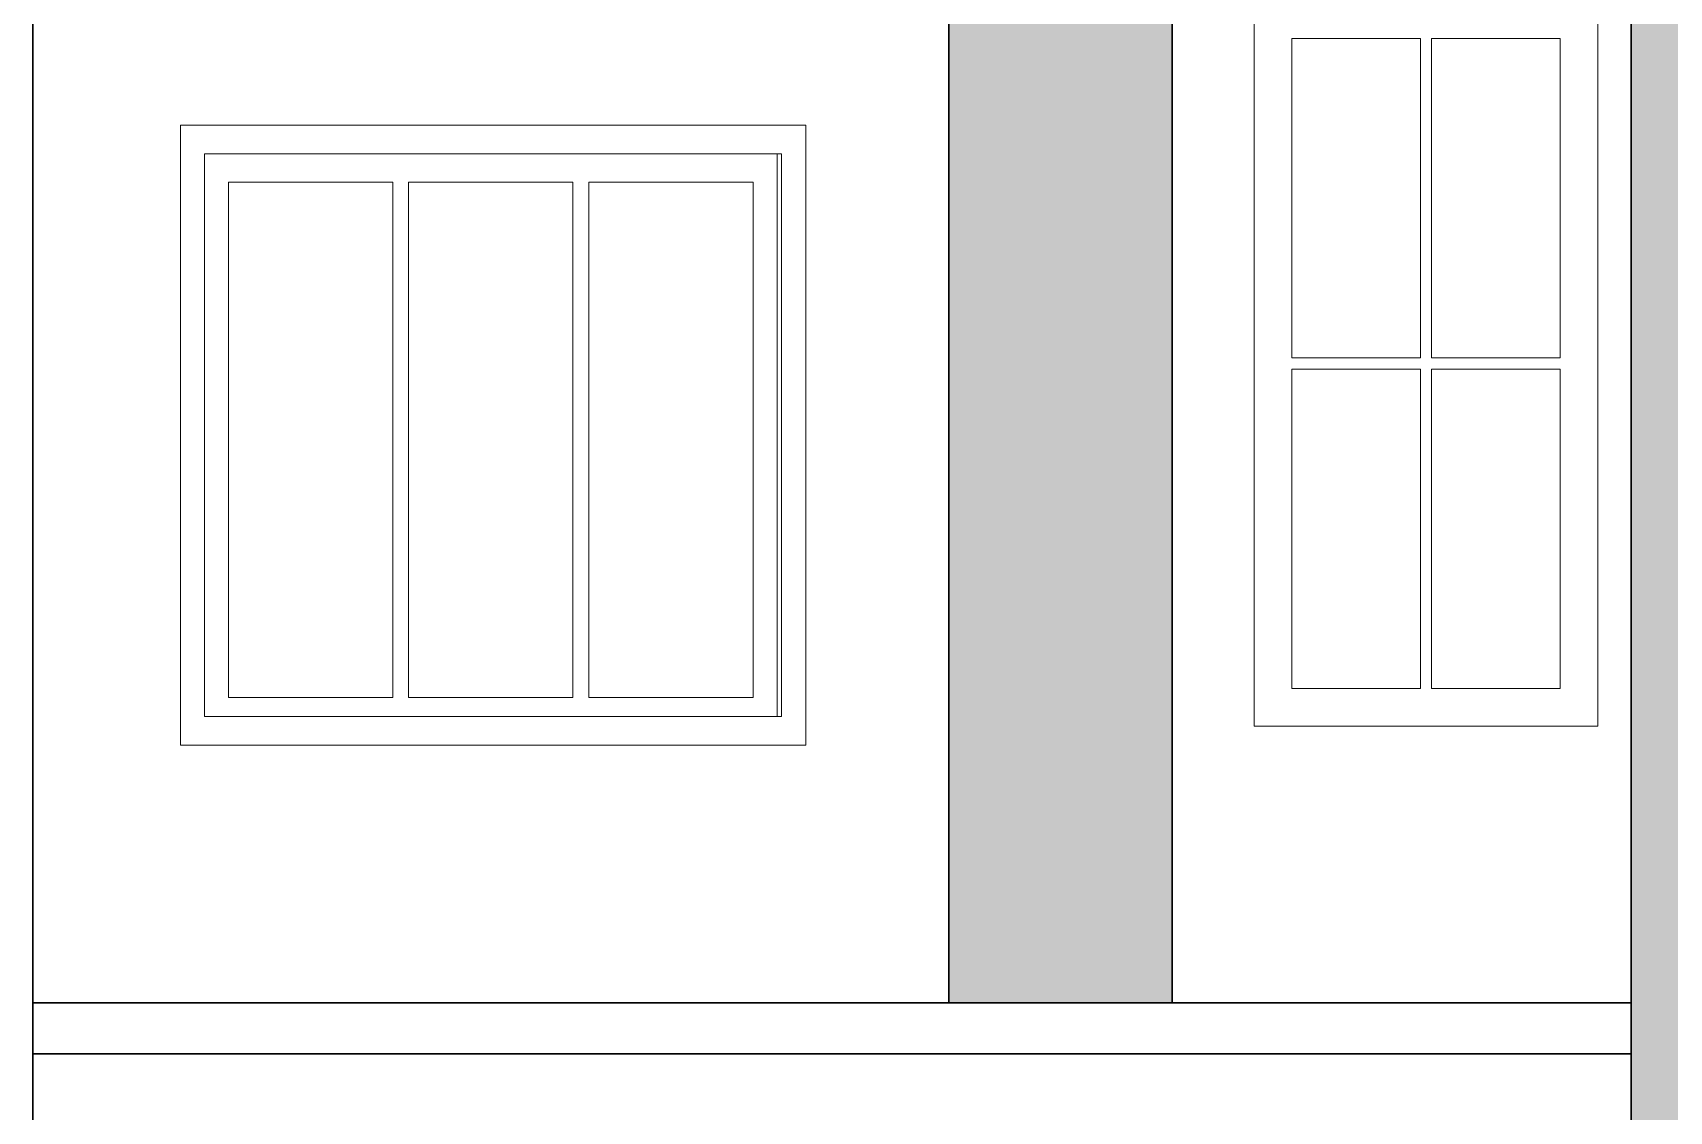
# Model space of a CAD drawing. Header units: inches. Extents: x 153221 to 157601, y -20468 to 0.
# Drawn here: x 153813.1 to 153977.2, y -20282.8 to -20174.7 of the extents above; entities that cross this region are included whole.
import ezdxf

# ---------------------------------------------------------------- set-up
doc = ezdxf.new("R2010")
doc.units = ezdxf.units.IN
doc.header["$MEASUREMENT"] = 0
for name, color, linetype, lineweight in [('DOOR-WIN RA', 3, 'Continuous', 20), ('ELE1 RA', 1, 'Continuous', 30), ('HATCH RA', 8, 'Continuous', 5)]:
    doc.layers.add(name, color=color, linetype=linetype, lineweight=lineweight)
pattern_1 = [(0, (-3762.0682, 67.065), (0, 2), []), (90, (-3762.0682, 67.065), (-2, 2), [2, -2])]

# ---------------------------------------------------------------- blocks, each defined once
blk = doc.blocks.new('SKBVVL')
at = {"layer": 'HATCH RA', "transparency": 33554687}
h = blk.add_hatch(dxfattribs=at)
h.set_pattern_fill('AR-B816', color=256, scale=0.25)
h.set_pattern_definition(pattern_1)
h.paths.add_polyline_path([(154074.17, -15566.66), (154050.76, -15566.66), (154050.76, -15791.26), (154050.76, -15898.26), (154074.17, -15898.26), (154074.17, -15786.26), (154074.17, -15674.26)])
h = blk.add_hatch(dxfattribs=at)
h.set_pattern_fill('AR-B816', color=256, scale=0.25)
h.set_pattern_definition(pattern_1)
h.paths.add_polyline_path([(154134.26, -15566.66), (154122.26, -15566.66), (154122.26, -15674.26), (154122.26, -15786.26), (154122.26, -15898.26), (154122.26, -15903.61), (154122.26, -16016.26), (154134.26, -16016.26)])
h.paths.add_polyline_path([(154139.32, -15566.66), (154134.26, -15566.66), (154134.26, -16016.26), (154138.4, -16016.26), (154139.32, -16016.26)])
at = {"layer": 'DOOR-WIN RA'}
for p, q in [((154082.76, -15585.26), (154082.76, -15869.26)), ((154118.76, -15869.26), (154118.76, -15585.26)), ((154082.76, -15786.26), (154082.76, -15869.26)), ((154118.76, -15869.26), (154118.76, -15786.26)), ((154086.7, -15830.66), (154086.7, -15797.18)), ((154100.17, -15797.18), (154086.7, -15797.18)), ((154100.17, -15830.66), (154100.17, -15797.18)), ((154101.35, -15797.18), (154101.35, -15830.66)), ((154114.82, -15797.18), (154101.35, -15797.18)), ((154114.82, -15797.18), (154114.82, -15830.66)), ((153970.24, -15806.26), (153970.24, -15871.26)), ((154035.76, -15806.26), (153970.24, -15806.26)), ((154035.76, -15871.26), (154035.76, -15806.26)), ((153972.76, -15868.26), (153972.76, -15809.26)), ((153972.76, -15809.26), (154032.76, -15809.26)), ((154032.76, -15809.26), (154032.76, -15868.26)), ((154032.76, -15809.26), (154033.24, -15809.26)), ((154033.24, -15809.26), (154033.24, -15868.26)), ((153975.26, -15812.26), (153992.48, -15812.26)), ((153975.26, -15866.26), (153975.26, -15812.26)), ((153992.48, -15866.26), (153992.48, -15812.26)), ((153994.15, -15812.26), (154011.37, -15812.26)), ((153994.15, -15812.26), (153994.15, -15866.26)), ((154011.37, -15866.26), (154011.37, -15812.26)), ((154013.04, -15812.26), (154030.26, -15812.26)), ((154013.04, -15812.26), (154013.04, -15866.26)), ((154030.26, -15812.26), (154030.26, -15866.26)), ((154086.7, -15830.66), (154100.17, -15830.66)), ((154101.35, -15830.66), (154114.82, -15830.66)), ((154086.7, -15865.32), (154086.7, -15831.84)), ((154100.17, -15831.84), (154086.7, -15831.84)), ((154100.17, -15865.32), (154100.17, -15831.84)), ((154101.35, -15831.84), (154101.35, -15865.32)), ((154114.82, -15831.84), (154101.35, -15831.84)), ((154114.82, -15831.84), (154114.82, -15865.32)), ((153992.48, -15866.26), (153975.26, -15866.26)), ((154011.37, -15866.26), (153994.15, -15866.26)), ((154030.26, -15866.26), (154013.04, -15866.26)), ((154100.17, -15865.32), (154086.7, -15865.32)), ((154114.82, -15865.32), (154101.35, -15865.32)), ((154032.76, -15868.26), (153972.76, -15868.26)), ((154033.24, -15868.26), (154032.76, -15868.26)), ((154082.76, -15869.26), (154118.76, -15869.26)), ((154082.76, -15869.26), (154118.76, -15869.26)), ((153970.24, -15871.26), (154035.76, -15871.26))]:
    blk.add_line(p, q, dxfattribs=at)
at = {"layer": 'ELE1 RA'}
for p, q in [((154074.17, -15898.26), (154074.17, -15786.26)), ((154122.26, -15898.26), (154122.26, -15786.26)), ((153954.76, -15898.26), (153954.76, -15791.26)), ((154050.76, -15791.26), (154050.76, -15898.26)), ((153954.76, -15898.26), (153954.76, -15903.61)), ((153954.76, -15898.26), (154050.76, -15898.26)), ((154074.17, -15898.26), (154050.76, -15898.26)), ((154122.26, -15898.26), (154074.17, -15898.26)), ((154122.26, -15903.61), (154122.26, -15898.26)), ((153954.76, -16010.26), (153954.76, -15903.61)), ((153954.76, -15903.61), (154122.26, -15903.61)), ((154122.26, -16016.26), (154122.26, -15903.61))]:
    blk.add_line(p, q, dxfattribs=at)

msp = doc.modelspace()

# ---------------------------------------------------------------- block references
at = {"xscale": 0.9568106312292479, "yscale": 0.9568106312292479, "zscale": 0.9568106312292479}
msp.add_blockref('SKBVVL', (6507.58, -5060.32), dxfattribs=at)

doc.saveas('drawing.dxf')
